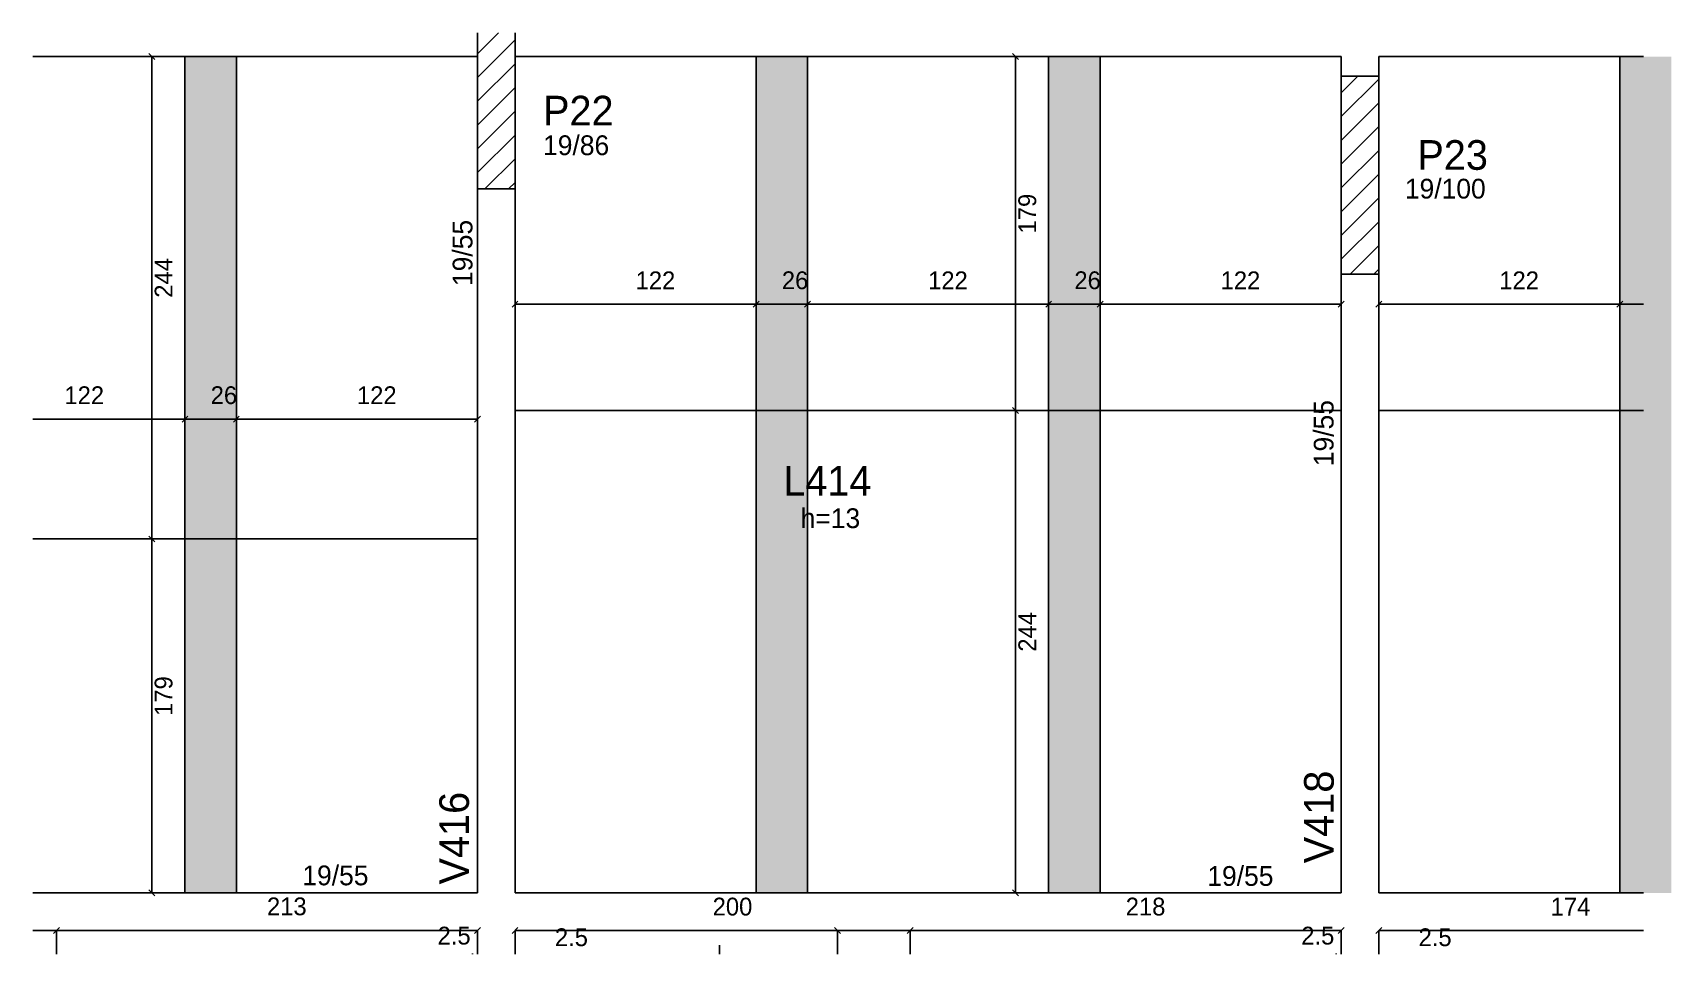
# Model space of a CAD drawing. Header units: metres. Extents: x 3934 to 4763, y 1559 to 2025.
import ezdxf

# ---------------------------------------------------------------- set-up
doc = ezdxf.new("R2010")
doc.units = ezdxf.units.M
for name, color, linetype in [('3', 7, 'Continuous'), ('4', 7, 'Continuous'), ('7', 7, 'Continuous'), ('9', 7, 'Continuous'), ('Hachura', 7, 'Continuous'), ('Painéis', 7, 'Continuous')]:
    doc.layers.add(name, color=color, linetype=linetype)

msp = doc.modelspace()

# ---------------------------------------------------------------- hatches: boundary and pattern name
at = {"layer": '9'}
h = msp.add_hatch(color=7, dxfattribs=at)
h.dxf.hatch_style = 1
h.paths.add_polyline_path([(4159.47, 1813.12), (4159.47, 1813.12), (4159.47, 2013.12), (4159.47, 2013.12), (4159.47, 1813.12)])
h = msp.add_hatch(color=7, dxfattribs=at)
h.dxf.hatch_style = 1
h.paths.add_polyline_path([(4178.47, 1813.12), (4178.47, 1813.12), (4178.47, 2013.12), (4178.47, 2013.12), (4178.47, 1813.12)])
at = {"layer": 'Hachura'}
h = msp.add_hatch(color=7, dxfattribs=at)
h.dxf.hatch_style = 1
h.paths.add_polyline_path([(4011.48, 1590.12), (4037.48, 1590.12), (4037.48, 2013.12), (4011.48, 2013.12), (4011.48, 1590.12)])
h = msp.add_hatch(color=7, dxfattribs=at)
h.dxf.hatch_style = 1
h.paths.add_polyline_path([(4300.48, 1590.12), (4326.48, 1590.12), (4326.48, 2013.12), (4300.48, 2013.12), (4300.48, 1590.12)])
h = msp.add_hatch(color=7, dxfattribs=at)
h.dxf.hatch_style = 1
h.paths.add_polyline_path([(4448.48, 1590.12), (4474.48, 1590.12), (4474.48, 2013.12), (4448.48, 2013.12), (4448.48, 1590.12)])
h = msp.add_hatch(color=7, dxfattribs=at)
h.dxf.hatch_style = 1
h.paths.add_polyline_path([(4737.48, 1590.12), (4763.48, 1590.12), (4763.48, 2013.12), (4737.48, 2013.12), (4737.48, 1590.12)])

# ---------------------------------------------------------------- linework, layer by layer
at = {"layer": '3', "color": 3, "lineweight": 25}
for p, q in [((4159.47, 2014.52), (4170.07, 2025.12)), ((4159.47, 2002.5), (4178.47, 2021.5)), ((4159.47, 1990.48), (4178.47, 2009.48)), ((4596.47, 1994.73), (4604.86, 2003.12)), ((4596.47, 1982.71), (4615.47, 2001.71)), ((4159.47, 1978.46), (4178.47, 1997.46)), ((4596.47, 1970.69), (4615.47, 1989.69)), ((4159.47, 1966.44), (4178.47, 1985.44)), ((4159.47, 1954.42), (4178.47, 1973.42)), ((4596.47, 1958.67), (4615.47, 1977.67)), ((4596.47, 1946.65), (4615.47, 1965.65)), ((4163.2, 1946.12), (4178.47, 1961.4)), ((4175.22, 1946.12), (4178.47, 1949.38)), ((4596.47, 1934.63), (4615.47, 1953.63)), ((4596.47, 1922.61), (4615.47, 1941.61)), ((4596.47, 1910.58), (4615.47, 1929.58)), ((4601.03, 1903.12), (4615.47, 1917.56)), ((4613.05, 1903.12), (4615.47, 1905.54)), ((4282, 1559.12), (4282, 1563.76))]:
    msp.add_line(p, q, dxfattribs=at)
for points in [[(3934.47, 2013.12), (4159.47, 2013.12)], [(4178.47, 2013.12), (4596.47, 2013.12)], [(4596.47, 2013.12), (4596.47, 2003.12)], [(4615.47, 2013.12), (4749.48, 2013.12)], [(4615.47, 2003.12), (4615.47, 2013.12)], [(4159.47, 1946.12), (4159.47, 1590.12)], [(4178.47, 1590.12), (4178.47, 1946.12)], [(4596.47, 1903.12), (4596.47, 1590.12)], [(4615.47, 1590.12), (4615.47, 1903.12)], [(4159.47, 1590.12), (3934.47, 1590.12)], [(4596.47, 1590.12), (4178.47, 1590.12)], [(4749.48, 1590.12), (4615.47, 1590.12)], [(3934.47, 1571.12), (4159.47, 1571.12)], [(4159.47, 1571.12), (4159.47, 1559.12)], [(4178.47, 1571.12), (4596.47, 1571.12)], [(4178.47, 1559.12), (4178.47, 1571.12)], [(4596.47, 1571.12), (4596.47, 1559.12)], [(4615.47, 1571.12), (4749.48, 1571.12)], [(4615.47, 1559.12), (4615.47, 1571.12)]]:
    msp.add_lwpolyline(points, dxfattribs=at)
at = {"layer": '7', "color": 7, "lineweight": 25}
for points in [[(4159.47, 2025.12), (4159.47, 1946.12)], [(4178.47, 1946.12), (4178.47, 2025.12)], [(4615.47, 2003.12), (4596.47, 2003.12)], [(4596.47, 2003.12), (4596.47, 1903.12)], [(4615.47, 1903.12), (4615.47, 2003.12)], [(4159.47, 1946.12), (4178.47, 1946.12)], [(4596.47, 1903.12), (4615.47, 1903.12)]]:
    msp.add_lwpolyline(points, dxfattribs=at)
at = {"layer": 'Painéis', "color": 0, "lineweight": 25}
for p, q in [((3996.23, 2011.62), (3993.23, 2014.62)), ((4433.23, 2011.62), (4430.23, 2014.62)), ((4179.97, 1889.37), (4176.97, 1886.37)), ((4298.98, 1886.37), (4301.98, 1889.37)), ((4301.98, 1889.37), (4298.98, 1886.37)), ((4324.98, 1886.37), (4327.98, 1889.37)), ((4327.98, 1889.37), (4324.98, 1886.37)), ((4446.98, 1886.37), (4449.98, 1889.37)), ((4449.98, 1889.37), (4446.98, 1886.37)), ((4472.98, 1886.37), (4475.98, 1889.37)), ((4475.98, 1889.37), (4472.98, 1886.37)), ((4594.97, 1886.37), (4597.97, 1889.37)), ((4616.97, 1889.37), (4613.97, 1886.37)), ((4735.98, 1886.37), (4738.98, 1889.37)), ((4738.98, 1889.37), (4735.98, 1886.37)), ((4430.23, 1835.62), (4433.23, 1832.62)), ((4433.23, 1832.62), (4430.23, 1835.62)), ((4009.98, 1828.26), (4012.98, 1831.26)), ((4012.98, 1831.26), (4009.98, 1828.26)), ((4035.98, 1828.26), (4038.98, 1831.26)), ((4038.98, 1831.26), (4035.98, 1828.26)), ((4157.97, 1828.26), (4160.97, 1831.26)), ((3993.23, 1770.62), (3996.23, 1767.62)), ((3996.23, 1767.62), (3993.23, 1770.62)), ((3993.23, 1591.62), (3996.23, 1588.62)), ((4430.23, 1591.62), (4433.23, 1588.62)), ((3947.97, 1572.62), (3944.97, 1569.62)), ((3944.97, 1569.62), (3947.97, 1572.62)), ((4157.97, 1569.62), (4160.97, 1572.62)), ((4179.97, 1572.62), (4176.97, 1569.62)), ((4343.19, 1569.62), (4340.19, 1572.62)), ((4379.97, 1572.62), (4376.97, 1569.62)), ((4376.97, 1569.62), (4379.97, 1572.62)), ((4594.97, 1569.62), (4597.97, 1572.62)), ((4616.97, 1572.62), (4613.97, 1569.62))]:
    msp.add_line(p, q, dxfattribs=at)
at = {"layer": 'Painéis', "color": 4, "lineweight": 25}
for p, q in [((3994.73, 2013.12), (3994.73, 1769.12)), ((4431.73, 2013.12), (4431.73, 1834.12)), ((4178.47, 1887.87), (4300.48, 1887.87)), ((4300.48, 1887.87), (4326.48, 1887.87)), ((4326.48, 1887.87), (4448.48, 1887.87)), ((4448.48, 1887.87), (4474.48, 1887.87)), ((4474.48, 1887.87), (4596.47, 1887.87)), ((4615.47, 1887.87), (4737.48, 1887.87)), ((4737.48, 1887.87), (4749.48, 1887.87)), ((4431.73, 1834.12), (4431.73, 1590.12)), ((3934.47, 1829.76), (4011.48, 1829.76)), ((4011.48, 1829.76), (4037.48, 1829.76)), ((4037.48, 1829.76), (4159.47, 1829.76)), ((3994.73, 1769.12), (3994.73, 1590.12)), ((3946.47, 1571.12), (3934.47, 1571.12)), ((4159.47, 1571.12), (3946.47, 1571.12)), ((4378.47, 1571.12), (4178.47, 1571.12)), ((4339.44, 1571.12), (4338.69, 1571.12)), ((4341.69, 1571.12), (4341.69, 1559.12)), ((4596.47, 1571.12), (4378.47, 1571.12)), ((4749.48, 1571.12), (4615.47, 1571.12)), ((4156.97, 1559.12), (4156.97, 1559.43)), ((4159.47, 1559.12), (4159.47, 1559.43)), ((4593.97, 1559.12), (4593.97, 1559.43)), ((4596.47, 1559.12), (4596.47, 1559.43))]:
    msp.add_line(p, q, dxfattribs=at)
at = {"layer": 'Painéis', "color": 200, "lineweight": 25}
for p, q in [((4011.48, 2013.12), (4011.48, 1590.12)), ((4037.48, 2013.12), (4037.48, 1590.12)), ((4300.48, 2013.12), (4300.48, 1590.12)), ((4326.48, 2013.12), (4326.48, 1590.12)), ((4448.48, 2013.12), (4448.48, 1590.12)), ((4474.48, 2013.12), (4474.48, 1590.12)), ((4737.48, 2013.12), (4737.48, 1590.12)), ((4596.38, 1834.12), (4178.38, 1834.12)), ((4749.48, 1834.12), (4615.38, 1834.12)), ((4159.38, 1769.12), (3934.47, 1769.12)), ((3946.47, 1559.12), (3946.47, 1571.12)), ((4378.47, 1559.12), (4378.47, 1571.12))]:
    msp.add_line(p, q, dxfattribs=at)

# ---------------------------------------------------------------- texts
at = {"layer": '3', "color": 3, "lineweight": 25}
for s, p in [('19/86', (4192.66, 1963.25)), ('19/100', (4628.71, 1941.29)), ('h=13', (4322.99, 1774.62)), ('19/55', (4070.87, 1593.98)), ('19/55', (4528.76, 1593.69))]:
    msp.add_text(s, height=10, dxfattribs=at).set_placement(p)
for p in [(4156.93, 1897.03), (4592.63, 1805.92)]:
    msp.add_text('19/55', height=10, rotation=90, dxfattribs=at).set_placement(p)
at = {"layer": '4', "color": 4, "lineweight": 25}
for s, p in [('P22', (4192.66, 1978.25)), ('P23', (4635.04, 1955.82)), ('L414', (4314.19, 1791.07))]:
    msp.add_text(s, height=15, dxfattribs=at).set_placement(p)
for s, p in [('V418', (4592.72, 1605.12)), ('V416', (4155.16, 1594.38))]:
    msp.add_text(s, height=15, rotation=90, dxfattribs=at).set_placement(p)
at = {"layer": 'Painéis', "color": 240, "lineweight": 25}
for s, p in [('179', (4442.14, 1923.62)), ('244', (4005.16, 1891.12)), ('244', (4442.16, 1712.12)), ('179', (4005.14, 1679.62))]:
    msp.add_text(s, height=9, rotation=90, dxfattribs=at).set_placement(p)
for s, p in [('122', (4239.48, 1895.42)), ('26', (4313.48, 1895.46)), ('122', (4387.48, 1895.42)), ('26', (4461.48, 1895.46)), ('122', (4535.48, 1895.42)), ('122', (4676.48, 1895.42)), ('122', (3950.48, 1837.31)), ('26', (4024.48, 1837.35)), ('122', (4098.48, 1837.31)), ('213', (4052.97, 1578.82)), ('200', (4278.47, 1578.71)), ('218', (4487.47, 1578.71)), ('174', (4702.47, 1578.69)), ('2.5', (4139.29, 1564.02)), ('2.5', (4198.65, 1563.2)), ('2.5', (4576.29, 1564.02)), ('2.5', (4635.65, 1563.2))]:
    msp.add_text(s, height=9, dxfattribs=at).set_placement(p)

doc.saveas('drawing.dxf')
